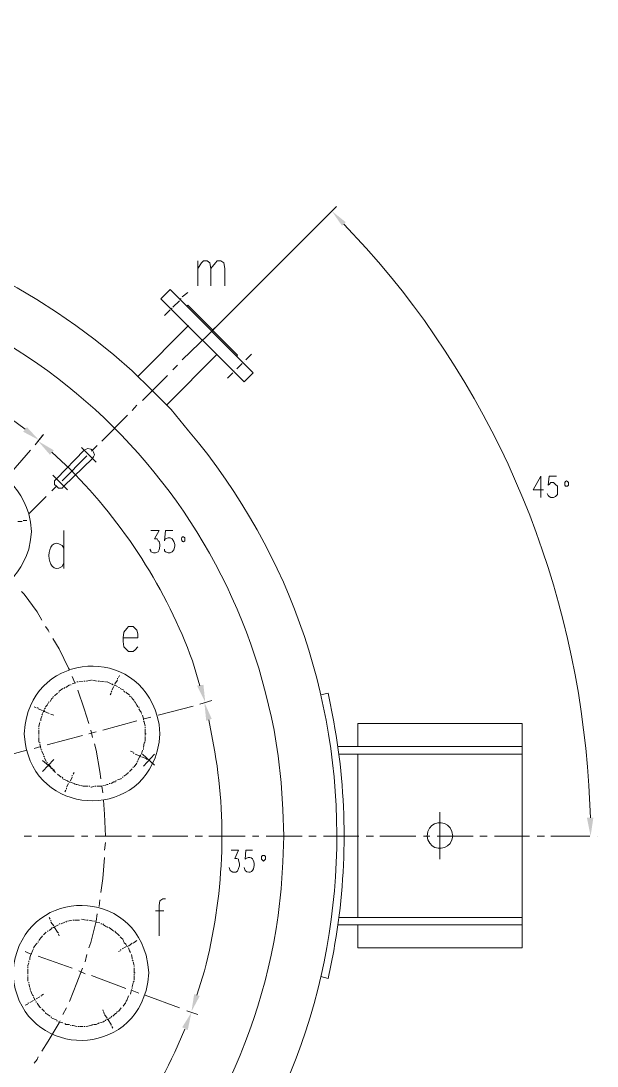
# Model space of a CAD drawing. Header units: millimetres. Extents: x 0 to 819, y 0 to 1152.
# Drawn here: x 334.9 to 447.1, y 373.1 to 576.9 of the extents above; entities that cross this region are included whole.
import ezdxf

# ---------------------------------------------------------------- set-up
doc = ezdxf.new("R2010")
doc.units = ezdxf.units.MM
doc.layers.add('1', color=7, linetype='Continuous')

msp = doc.modelspace()

# ---------------------------------------------------------------- hatches: boundary and pattern name
h = msp.add_hatch(color=0)
h.dxf.hatch_style = 2
h.paths.add_polyline_path([(397.44, 536.901732), (398.16, 537.621732), (395.46, 539.781732)])
h = msp.add_hatch(color=0)
h.dxf.hatch_style = 2
h.paths.add_polyline_path([(336.06, 497.661732), (335.34, 496.761732), (338.4, 495.141732)])
h = msp.add_hatch(color=0)
h.dxf.hatch_style = 2
h.paths.add_polyline_path([(340.56, 492.261732), (341.28, 493.161732), (338.22, 494.961732)])
h = msp.add_hatch(color=0)
h.dxf.hatch_style = 2
h.paths.add_polyline_path([(370.44, 447.441732), (369.18, 447.261732), (370.8, 444.021732)])
h = msp.add_hatch(color=0)
h.dxf.hatch_style = 2
h.paths.add_polyline_path([(370.98, 440.421732), (372.06, 440.781732), (370.62, 444.021732)])
h = msp.add_hatch(color=0)
h.dxf.hatch_style = 2
h.paths.add_polyline_path([(446.4, 421.521732), (445.14, 421.521732), (445.86, 417.921732)])
h = msp.add_hatch(color=0)
h.dxf.hatch_style = 2
h.paths.add_polyline_path([(369.72, 386.781732), (368.64, 387.141732), (368.1, 383.721732)])
h = msp.add_hatch(color=0)
h.dxf.hatch_style = 2
h.paths.add_polyline_path([(366.3, 380.661732), (367.38, 380.121732), (368.1, 383.541732)])

# ---------------------------------------------------------------- linework, layer by layer
at = {"layer": '1', "color": 0, "lineweight": 9}
for points in [[(371.34, 515.661732), (396.36, 540.681732)], [(369.36, 530.061732), (369.36, 525.201732)], [(369.36, 528.621732), (370.08, 529.701732), (370.44, 530.061732), (371.16, 530.061732), (371.7, 529.701732), (371.88, 528.621732), (371.88, 525.201732)], [(371.88, 528.621732), (372.78, 529.701732), (373.14, 530.061732), (373.86, 530.061732), (374.4, 529.701732), (374.58, 528.621732), (374.58, 525.201732)], [(366.3, 523.041732), (367.38, 523.941732)], [(364.5, 521.061732), (365.76, 522.321732)], [(365.94, 522.681732), (366.12, 522.681732)], [(374.22, 518.541732), (377.64, 521.961732)], [(362.88, 519.441732), (363.96, 520.521732)], [(364.14, 520.701732), (364.32, 520.881732)], [(372.24, 516.561732), (373.32, 517.641732)], [(366.3, 510.801732), (371.34, 515.661732)], [(378.72, 510.801732), (379.8, 511.881732)], [(364.5, 508.821732), (365.4, 509.721732)], [(376.92, 509.001732), (378, 510.081732)], [(378.36, 510.441732), (378.36, 510.441732)], [(358.56, 502.881732), (363.42, 507.741732)], [(375.12, 507.201732), (376.2, 508.281732)], [(376.56, 508.641732), (376.56, 508.641732)], [(356.58, 500.901732), (357.48, 501.981732)], [(350.64, 494.961732), (355.68, 500.001732)], [(337.68, 494.241732), (339.3, 496.221732)], [(337.68, 494.241732), (339.12, 496.041732)], [(332.1, 487.761732), (336.78, 493.161732)], [(346.68, 493.701732), (349.56, 490.821732)], [(348.66, 492.981732), (349.74, 494.061732)], [(342.9, 487.221732), (347.76, 492.081732)], [(341.1, 488.301732), (343.98, 485.421732)], [(436.14, 488.121732), (434.7, 485.421732), (436.68, 485.421732)], [(436.14, 488.121732), (436.14, 483.981732)], [(439.2, 488.121732), (437.76, 488.121732), (437.58, 486.321732), (437.76, 486.501732), (438.12, 486.861732), (438.66, 486.861732), (439.02, 486.501732), (439.38, 486.141732), (439.38, 485.601732), (439.38, 485.241732), (439.38, 484.521732), (439.02, 484.161732), (438.66, 483.981732), (438.12, 483.981732), (437.76, 484.161732), (437.58, 484.341732), (437.4, 484.701732)], [(441.54, 486.681732), (441.54, 486.861732), (441.36, 487.041732), (441.18, 487.221732), (441, 487.041732), (440.82, 486.861732), (440.82, 486.681732), (440.82, 486.321732), (441, 486.141732), (441.18, 486.141732), (441.36, 486.141732), (441.54, 486.321732), (441.54, 486.681732)], [(340.92, 485.241732), (341.82, 486.141732)], [(336.42, 480.741732), (339.84, 484.161732)], [(335.16, 479.301732), (334.26, 479.301732)], [(335.52, 479.481732), (335.34, 479.481732)], [(336.06, 479.481732), (335.52, 479.481732)], [(343.26, 477.501732), (343.26, 470.121732)], [(360.18, 477.501732), (361.8, 477.501732), (360.9, 475.881732), (361.44, 475.881732), (361.62, 475.521732), (361.8, 475.341732), (361.98, 474.801732), (361.98, 474.441732), (361.8, 473.721732), (361.62, 473.361732), (361.08, 473.181732), (360.72, 473.181732), (360.18, 473.361732), (360.18, 473.541732), (360, 473.901732)], [(364.5, 477.501732), (363.06, 477.501732), (362.88, 475.521732), (363.06, 475.881732), (363.6, 476.061732), (363.96, 476.061732), (364.32, 475.881732), (364.68, 475.341732), (364.86, 474.801732), (364.86, 474.441732), (364.68, 473.721732), (364.32, 473.361732), (363.96, 473.181732), (363.6, 473.181732), (363.06, 473.361732), (362.88, 473.541732), (362.88, 473.901732)], [(338.94, 460.041732), (338.04, 461.661732), (335.52, 465.081732), (334.98, 465.621732)], [(340.38, 457.701732), (340.2, 458.061732), (339.66, 458.781732)], [(354.78, 456.621732), (357.66, 456.621732), (357.66, 457.341732), (357.48, 458.061732), (357.12, 458.421732), (356.76, 458.781732), (355.86, 458.781732), (355.5, 458.421732), (354.96, 457.701732), (354.78, 456.621732), (354.78, 455.901732), (354.96, 454.821732), (355.5, 454.281732), (355.86, 453.921732), (356.76, 453.921732), (357.12, 454.281732), (357.66, 454.821732)], [(344.34, 450.321732), (344.16, 450.681732), (342.36, 454.461732), (341.1, 456.441732)], [(345.42, 447.801732), (344.88, 449.061732)], [(348.48, 448.341732), (347.58, 448.161732)], [(348.66, 448.341732), (348.48, 448.341732)], [(349.74, 448.161732), (348.84, 448.341732)], [(353.7, 448.341732), (353.16, 447.621732)], [(353.7, 448.701732), (353.7, 448.521732)], [(354.06, 449.241732), (353.88, 448.881732)], [(343.08, 446.721732), (342.36, 446.181732)], [(343.44, 446.901732), (343.26, 446.721732)], [(344.34, 447.441732), (343.62, 446.901732)], [(344.7, 447.441732), (344.52, 447.441732)], [(345.6, 447.801732), (344.88, 447.621732)], [(345.96, 447.981732), (345.78, 447.981732)], [(348.12, 439.881732), (347.22, 442.761732), (345.96, 446.361732)], [(347.04, 448.161732), (346.14, 447.981732)], [(347.4, 448.161732), (347.22, 448.161732)], [(350.1, 448.161732), (349.92, 448.161732)], [(351.18, 447.981732), (350.28, 448.161732)], [(351.54, 447.981732), (351.36, 447.981732)], [(352.44, 447.621732), (351.72, 447.981732)], [(352.8, 447.441732), (352.62, 447.621732)], [(352.98, 447.081732), (352.62, 446.361732)], [(353.7, 447.081732), (352.98, 447.441732), (352.98, 447.441732)], [(353.16, 447.441732), (353.16, 447.261732)], [(354.06, 446.901732), (353.88, 446.901732)], [(354.96, 446.361732), (354.24, 446.721732)], [(341.1, 444.921732), (340.92, 444.741732), (340.56, 444.201732)], [(341.28, 445.101732), (341.1, 445.101732)], [(342, 445.821732), (342, 445.821732), (341.46, 445.281732)], [(342.36, 446.001732), (342.18, 446.001732)], [(352.44, 445.821732), (352.26, 445.461732)], [(352.62, 446.181732), (352.44, 446.001732)], [(355.14, 446.001732), (354.96, 446.181732)], [(356.04, 445.461732), (355.5, 445.821732), (355.32, 446.001732)], [(356.22, 445.101732), (356.04, 445.281732)], [(356.94, 444.381732), (356.58, 444.741732), (356.4, 445.101732)], [(357.12, 444.021732), (356.94, 444.201732)], [(369.72, 443.661732), (372.06, 444.381732)], [(369.72, 443.661732), (372.06, 444.381732)], [(337.5, 443.121732), (337.86, 442.941732)], [(338.04, 442.941732), (338.22, 442.941732)], [(338.22, 442.761732), (339.12, 442.401732)], [(339.48, 442.581732), (339.3, 442.221732), (339.12, 441.861732)], [(339.3, 442.401732), (339.48, 442.221732)], [(339.66, 442.941732), (339.48, 442.761732)], [(339.48, 442.221732), (340.38, 441.861732)], [(340.2, 443.841732), (340.02, 443.481732), (339.66, 443.121732)], [(340.38, 444.021732), (340.2, 444.021732)], [(357.66, 443.121732), (357.48, 443.481732), (357.12, 444.021732)], [(357.84, 442.941732), (357.84, 443.121732)], [(358.38, 442.041732), (358.2, 442.221732), (357.84, 442.761732)], [(361.62, 441.501732), (368.46, 443.301732)], [(338.58, 440.241732), (338.58, 440.241732)], [(338.94, 441.321732), (338.76, 440.781732), (338.76, 440.421732)], [(339.12, 441.681732), (338.94, 441.501732)], [(340.56, 441.681732), (340.56, 441.681732)], [(340.74, 441.681732), (341.28, 441.501732)], [(350.82, 438.621732), (357.48, 440.421732)], [(358.38, 441.681732), (358.38, 441.861732)], [(358.74, 440.601732), (358.74, 440.781732), (358.56, 441.501732)], [(358.92, 440.241732), (358.74, 440.421732)], [(358.92, 440.781732), (360.18, 441.141732)], [(359.1, 439.341732), (359.1, 439.341732), (358.92, 440.241732)], [(338.58, 440.061732), (338.4, 439.341732), (338.4, 439.161732)], [(338.4, 438.981732), (338.4, 438.801732)], [(338.4, 438.621732), (338.4, 437.901732), (338.4, 437.721732)], [(348.12, 437.901732), (349.56, 438.261732)], [(348.84, 437.181732), (348.48, 438.621732)], [(359.1, 438.981732), (359.1, 439.161732)], [(359.1, 437.901732), (359.1, 438.801732)], [(338.4, 437.541732), (338.4, 437.361732)], [(338.4, 437.181732), (338.4, 436.461732), (338.4, 436.281732)], [(338.58, 436.281732), (338.58, 436.101732)], [(340.02, 435.741732), (346.86, 437.541732)], [(358.74, 435.201732), (358.92, 436.101732)], [(358.92, 436.281732), (359.1, 436.281732)], [(359.1, 437.901732), (359.28, 437.901732)], [(359.1, 437.541732), (359.1, 437.721732)], [(359.1, 436.461732), (359.1, 437.361732)], [(329.22, 432.861732), (336.06, 434.661732)], [(337.5, 435.021732), (338.76, 435.381732)], [(338.58, 435.921732), (338.76, 435.021732)], [(338.76, 434.841732), (338.94, 434.661732)], [(338.94, 434.481732), (339.3, 433.761732)], [(350.46, 429.081732), (350.28, 430.521732), (349.56, 434.661732), (349.2, 435.921732)], [(356.76, 434.301732), (356.22, 434.481732)], [(356.94, 434.121732), (356.76, 434.121732)], [(358.38, 433.941732), (358.56, 434.661732)], [(358.74, 434.841732), (358.74, 435.021732), (358.74, 435.021732)], [(339.3, 433.581732), (339.48, 433.401732)], [(339.48, 433.221732), (339.84, 432.501732)], [(340.02, 432.321732), (340.02, 432.141732)], [(356.94, 431.421732), (357.48, 432.141732)], [(358.02, 433.581732), (357.12, 433.941732)], [(357.48, 432.321732), (357.66, 432.501732)], [(357.66, 432.681732), (358.02, 433.401732)], [(358.2, 433.401732), (358.02, 433.581732)], [(358.2, 433.581732), (358.2, 433.581732), (358.2, 433.761732)], [(359.28, 433.041732), (358.38, 433.401732)], [(359.46, 432.861732), (359.28, 433.041732)], [(360, 432.681732), (359.64, 432.861732)], [(340.2, 431.961732), (340.74, 431.421732)], [(340.74, 431.241732), (340.92, 431.061732)], [(341.1, 430.881732), (341.64, 430.341732)], [(341.82, 430.161732), (341.82, 430.161732)], [(342, 429.981732), (342.72, 429.441732)], [(345.06, 429.981732), (345.24, 430.341732)], [(354.96, 429.621732), (355.5, 429.981732), (355.5, 430.161732)], [(355.68, 430.161732), (355.86, 430.341732)], [(356.04, 430.521732), (356.58, 431.061732)], [(356.76, 431.241732), (356.76, 431.421732)], [(342.9, 429.441732), (343.08, 429.261732)], [(343.08, 429.081732), (343.98, 428.721732)], [(343.8, 427.461732), (344.16, 428.181732)], [(343.98, 428.721732), (344.16, 428.541732)], [(344.34, 428.361732), (344.34, 428.541732)], [(344.34, 428.541732), (344.34, 428.541732), (345.24, 428.181732)], [(344.52, 428.721732), (344.88, 429.441732)], [(344.88, 429.621732), (344.88, 429.801732)], [(345.42, 428.181732), (345.42, 428.001732)], [(345.6, 428.001732), (345.78, 428.001732), (346.5, 427.821732)], [(351.18, 427.821732), (351.72, 428.001732), (351.9, 428.001732)], [(352.08, 428.181732), (352.26, 428.181732)], [(352.44, 428.181732), (352.98, 428.541732), (353.34, 428.541732)], [(353.34, 428.721732), (353.52, 428.721732)], [(353.7, 428.901732), (354.42, 429.081732), (354.42, 429.261732)], [(354.6, 429.441732), (354.78, 429.441732)], [(343.44, 426.561732), (343.62, 426.921732)], [(343.8, 427.101732), (343.8, 427.281732)], [(346.68, 427.821732), (346.86, 427.641732)], [(347.04, 427.641732), (347.22, 427.641732), (347.94, 427.641732)], [(348.12, 427.641732), (348.3, 427.641732)], [(348.48, 427.461732), (348.66, 427.461732), (349.2, 427.641732)], [(349.38, 427.641732), (349.56, 427.641732)], [(349.74, 427.641732), (350.64, 427.641732)], [(350.82, 426.381732), (350.82, 426.381732), (350.64, 427.641732)], [(350.82, 427.821732), (351, 427.821732)], [(351.36, 417.921732), (351.18, 422.241732), (351, 424.941732)], [(416.52, 422.601732), (416.52, 413.421732)], [(336.96, 417.921732), (335.52, 417.921732)], [(345.24, 417.921732), (338.22, 417.921732)], [(347.94, 417.921732), (346.68, 417.921732)], [(356.4, 417.921732), (349.38, 417.921732)], [(351.36, 417.921732), (351.36, 417.921732)], [(359.1, 417.921732), (357.66, 417.921732)], [(367.38, 417.921732), (360.54, 417.921732)], [(370.26, 417.921732), (368.82, 417.921732)], [(378.54, 417.921732), (371.52, 417.921732)], [(381.24, 417.921732), (379.98, 417.921732)], [(389.7, 417.921732), (382.68, 417.921732)], [(392.4, 417.921732), (390.96, 417.921732)], [(400.68, 417.921732), (393.84, 417.921732)], [(403.56, 417.921732), (402.12, 417.921732)], [(411.84, 417.921732), (404.82, 417.921732)], [(414.54, 417.921732), (413.28, 417.921732)], [(423, 417.921732), (415.98, 417.921732)], [(425.7, 417.921732), (424.26, 417.921732)], [(433.98, 417.921732), (427.14, 417.921732)], [(436.86, 417.921732), (435.42, 417.921732)], [(445.68, 417.921732), (438.12, 417.921732)], [(447.12, 417.921732), (447.12, 417.921732)], [(351.18, 415.221732), (351.36, 416.661732)], [(350.46, 406.941732), (350.82, 409.641732), (351.18, 413.781732), (351.18, 413.781732)], [(375.84, 415.221732), (377.28, 415.221732), (376.56, 413.601732), (376.92, 413.601732), (377.28, 413.421732), (377.28, 413.241732), (377.46, 412.521732), (377.46, 412.161732), (377.28, 411.621732), (377.1, 411.081732), (376.74, 410.901732), (376.2, 410.901732), (375.84, 411.081732), (375.66, 411.261732), (375.48, 411.801732)], [(382.5, 413.601732), (382.5, 413.961732), (382.32, 414.141732), (382.14, 414.141732), (381.96, 414.141732), (381.78, 413.961732), (381.78, 413.601732), (381.78, 413.421732), (381.96, 413.241732), (382.14, 413.061732), (382.32, 413.241732), (382.5, 413.421732), (382.5, 413.601732)], [(350.1, 404.241732), (350.28, 405.501732), (350.28, 405.501732)], [(363.06, 405.681732), (362.52, 405.681732), (361.98, 405.321732), (361.8, 404.421732), (361.8, 398.481732)], [(340.38, 402.081732), (340.56, 401.721732)], [(340.74, 401.541732), (340.74, 401.361732)], [(344.88, 401.541732), (343.98, 401.361732)], [(345.24, 401.541732), (345.06, 401.541732)], [(346.32, 401.541732), (345.42, 401.541732)], [(346.5, 401.721732), (346.5, 401.721732)], [(347.58, 401.541732), (346.68, 401.721732)], [(347.94, 401.541732), (347.76, 401.541732)], [(348.12, 396.141732), (348.48, 397.221732), (349.56, 401.361732), (349.74, 402.801732)], [(349.02, 401.361732), (348.12, 401.541732)], [(361.08, 403.341732), (362.7, 403.341732)], [(340.2, 399.381732), (340.02, 399.381732)], [(340.92, 400.101732), (340.92, 399.921732), (340.38, 399.561732)], [(340.74, 401.181732), (341.28, 400.461732)], [(341.28, 400.101732), (341.1, 400.101732)], [(341.28, 400.281732), (341.46, 400.101732)], [(342.18, 400.641732), (341.46, 400.281732)], [(341.46, 400.101732), (342, 399.201732)], [(342.54, 400.821732), (342.36, 400.821732)], [(343.44, 401.181732), (342.72, 400.821732)], [(343.8, 401.361732), (343.62, 401.181732)], [(349.38, 401.361732), (349.2, 401.361732)], [(350.28, 401.001732), (349.56, 401.181732)], [(350.64, 400.821732), (350.46, 400.821732)], [(351.54, 400.281732), (351, 400.641732), (350.82, 400.821732)], [(351.9, 400.101732), (351.72, 400.281732)], [(352.8, 399.561732), (352.08, 400.101732)], [(352.98, 399.381732), (352.8, 399.561732)], [(353.88, 398.661732), (353.34, 399.201732), (353.16, 399.381732)], [(338.22, 397.401732), (338.22, 397.221732)], [(338.94, 398.301732), (338.76, 398.121732), (338.4, 397.581732)], [(339.12, 398.481732), (338.94, 398.301732)], [(339.84, 399.201732), (339.84, 399.201732), (339.3, 398.661732)], [(342, 399.201732), (342.18, 399.021732)], [(342.18, 398.841732), (342.36, 398.481732)], [(354.06, 398.481732), (353.88, 398.661732)], [(354.78, 397.761732), (354.42, 398.121732), (354.24, 398.301732)], [(354.96, 397.401732), (354.78, 397.581732)], [(357.48, 397.581732), (356.94, 397.221732)], [(335.7, 395.421732), (336.96, 394.881732)], [(337.32, 395.961732), (337.14, 395.601732), (336.96, 395.061732)], [(337.5, 396.321732), (337.32, 396.141732)], [(338.04, 397.041732), (337.86, 396.861732), (337.5, 396.321732)], [(354.24, 395.601732), (353.88, 395.421732)], [(354.42, 395.781732), (354.24, 395.781732)], [(355.32, 396.321732), (354.6, 395.961732)], [(355.5, 396.501732), (355.32, 396.861732), (354.96, 397.221732)], [(355.68, 396.501732), (355.5, 396.321732)], [(355.68, 396.321732), (355.68, 396.321732)], [(356.58, 397.041732), (355.86, 396.501732)], [(356.22, 395.241732), (356.04, 395.601732), (355.86, 396.141732)], [(356.94, 397.221732), (356.76, 397.041732)], [(336.42, 393.261732), (336.24, 392.721732), (336.24, 392.541732)], [(336.42, 393.621732), (336.42, 393.441732)], [(336.78, 394.701732), (336.6, 394.161732), (336.6, 393.801732)], [(336.96, 395.061732), (336.78, 394.881732)], [(338.22, 394.521732), (344.88, 392.181732)], [(347.4, 393.441732), (347.76, 394.881732)], [(356.22, 395.061732), (356.22, 395.061732)], [(356.58, 393.981732), (356.58, 394.161732), (356.4, 394.881732)], [(356.76, 393.621732), (356.58, 393.801732)], [(356.94, 392.721732), (356.94, 392.721732), (356.76, 393.441732)], [(336.24, 392.361732), (336.24, 392.181732)], [(336.24, 392.001732), (336.24, 391.281732), (336.24, 391.101732)], [(344.34, 385.701732), (345.78, 389.301732), (346.86, 392.181732)], [(346.14, 391.641732), (347.4, 391.101732)], [(356.94, 392.361732), (356.94, 392.541732)], [(356.94, 391.281732), (356.94, 392.181732)], [(356.94, 391.281732), (357.12, 391.281732)], [(336.24, 390.921732), (336.24, 390.741732)], [(336.24, 390.561732), (336.24, 389.841732), (336.24, 389.661732)], [(336.42, 389.481732), (336.42, 389.301732)], [(348.66, 390.741732), (355.32, 388.221732)], [(356.58, 388.581732), (356.76, 389.301732)], [(356.76, 389.481732), (356.94, 389.661732)], [(356.94, 390.921732), (356.94, 391.101732)], [(356.94, 389.841732), (356.94, 390.741732)], [(336.42, 389.121732), (336.6, 388.401732)], [(336.6, 388.221732), (336.78, 388.041732)], [(336.78, 387.861732), (337.14, 386.961732)], [(356.22, 387.141732), (356.4, 388.041732)], [(356.58, 388.221732), (356.58, 388.401732)], [(356.58, 387.861732), (357.84, 387.321732)], [(335.7, 384.981732), (336.24, 385.161732)], [(336.24, 385.341732), (336.42, 385.341732)], [(336.6, 385.521732), (337.32, 385.881732)], [(337.14, 386.961732), (337.32, 386.781732)], [(337.32, 386.601732), (337.68, 385.881732)], [(337.5, 386.061732), (337.68, 386.061732)], [(337.86, 386.241732), (338.58, 386.601732)], [(337.86, 385.701732), (337.86, 385.701732), (337.86, 385.521732)], [(338.04, 385.341732), (338.58, 384.621732)], [(338.76, 386.781732), (338.94, 386.781732)], [(338.94, 386.961732), (339.3, 387.141732)], [(354.78, 384.801732), (355.32, 385.521732)], [(355.32, 385.701732), (355.5, 385.881732)], [(355.5, 385.881732), (355.86, 386.781732)], [(356.04, 386.961732), (356.04, 386.961732)], [(359.1, 386.961732), (365.76, 384.441732)], [(338.58, 384.621732), (338.76, 384.441732), (338.76, 384.441732)], [(338.94, 384.261732), (339.48, 383.721732)], [(339.66, 383.541732), (339.66, 383.361732)], [(339.84, 383.361732), (340.56, 382.821732)], [(343.08, 383.181732), (343.8, 384.441732)], [(351, 383.721732), (350.82, 384.081732)], [(351.18, 383.361732), (351, 383.541732)], [(351.72, 382.461732), (351.18, 383.181732)], [(352.8, 382.821732), (353.34, 383.361732), (353.52, 383.361732)], [(353.52, 383.541732), (353.7, 383.721732)], [(353.88, 383.721732), (354.42, 384.441732)], [(354.6, 384.621732), (354.6, 384.621732)], [(367.2, 383.901732), (369.36, 383.181732)], [(367.2, 383.901732), (369.36, 383.181732)], [(338.94, 375.981732), (340.2, 377.961732), (342.36, 381.561732), (342.54, 381.921732)], [(340.74, 382.641732), (340.92, 382.641732)], [(340.92, 382.461732), (341.82, 382.101732)], [(341.82, 381.921732), (342, 381.921732)], [(342.18, 381.741732), (343.08, 381.561732)], [(343.26, 381.381732), (343.26, 381.381732)], [(343.44, 381.381732), (343.62, 381.201732), (344.34, 381.201732)], [(348.66, 381.021732), (348.84, 381.201732)], [(349.02, 381.201732), (349.56, 381.201732), (349.92, 381.381732)], [(349.92, 381.381732), (350.1, 381.561732)], [(350.28, 381.561732), (351, 381.741732), (351.18, 381.921732)], [(351.36, 381.921732), (351.36, 382.101732)], [(351.54, 382.101732), (352.26, 382.461732), (352.26, 382.641732)], [(351.9, 382.101732), (351.72, 382.281732)], [(352.44, 381.201732), (351.9, 382.101732)], [(352.44, 382.641732), (352.62, 382.821732)], [(352.44, 381.021732), (352.44, 381.201732)], [(344.52, 381.021732), (344.7, 381.021732)], [(344.88, 381.021732), (345.06, 381.021732), (345.78, 380.841732)], [(345.96, 380.841732), (346.14, 380.841732)], [(346.32, 380.841732), (346.5, 380.841732), (347.04, 380.841732)], [(347.22, 380.841732), (347.4, 380.841732)], [(347.58, 380.841732), (348.48, 381.021732)], [(352.8, 380.481732), (352.62, 380.841732)], [(337.5, 373.641732), (338.04, 374.361732), (338.22, 374.901732)]]:
    msp.add_lwpolyline(points, dxfattribs=at)
at = {"layer": '1', "color": 0, "lineweight": 18}
for points in [[(363.96, 524.481732), (362.16, 522.681732), (378.36, 506.481732)], [(380.16, 508.281732), (363.96, 524.481732)], [(367.2, 521.241732), (367.38, 521.421732), (377.1, 511.701732)], [(357.66, 507.561732), (367.56, 517.461732)], [(363.24, 501.981732), (373.14, 511.881732)], [(376.92, 511.521732), (377.1, 511.701732)], [(378.36, 506.481732), (380.16, 508.281732)], [(341.82, 487.581732), (347.22, 493.161732)], [(348.84, 491.541732), (349.02, 491.901732), (349.2, 492.261732), (349.02, 492.801732), (348.84, 493.161732), (348.48, 493.341732), (347.94, 493.521732), (347.58, 493.341732), (347.22, 493.161732)], [(343.26, 486.141732), (348.84, 491.541732)], [(341.82, 487.581732), (341.46, 487.221732), (341.46, 486.861732), (341.46, 486.501732), (341.82, 486.141732), (342.18, 485.781732), (342.54, 485.781732), (342.9, 485.781732), (343.26, 486.141732)], [(393.3, 445.461732), (394.74, 445.821732)], [(432.54, 439.881732), (400.5, 439.881732), (400.5, 435.381732)], [(432.54, 439.881732), (432.54, 396.141732)], [(432.54, 435.381732), (396.54, 435.381732)], [(339.12, 430.521732), (341.28, 432.861732)], [(339.12, 432.681732), (341.46, 430.701732)], [(358.56, 433.941732), (360.9, 431.781732)], [(360.9, 433.941732), (358.74, 431.601732)], [(432.54, 433.941732), (396.72, 433.941732)], [(400.5, 433.941732), (400.5, 402.081732)], [(432.54, 402.081732), (396.72, 402.081732)], [(432.54, 400.641732), (396.54, 400.641732)], [(400.5, 396.141732), (400.5, 400.641732)], [(432.54, 396.141732), (400.5, 396.141732)], [(393.3, 390.561732), (394.74, 390.201732)]]:
    msp.add_lwpolyline(points, dxfattribs=at)
for points, knots in [([(364.14, 501.081732), (364.14, 501.081732), (360.36, 504.861732), (360.36, 504.861732), (360.36, 504.861732), (356.58, 508.641732), (356.58, 508.641732), (280.44, 576.861732), (161.1, 530.421732), (151.38, 428.721732), (151.38, 428.721732), (151.02, 423.321732), (151.02, 423.321732), (151.02, 423.321732), (150.84, 418.101732), (150.84, 418.101732), (151.92, 315.861732), (266.76, 259.161732), (348.48, 320.721732), (348.48, 320.721732), (352.62, 323.961732), (352.62, 323.961732), (352.62, 323.961732), (356.58, 327.561732), (356.58, 327.561732)], [0, 0, 0, 0, 1, 1, 1, 2, 2, 2, 3, 3, 3, 4, 4, 4, 5, 5, 5, 6, 6, 6, 7, 7, 7, 8, 8, 8, 8]), ([(386.1, 417.921732), (386.1, 417.921732), (385.92, 423.141732), (385.92, 423.141732), (385.92, 423.141732), (385.56, 428.361732), (385.56, 428.361732), (385.56, 428.361732), (385.02, 433.581732), (385.02, 433.581732), (377.28, 487.221732), (333, 527.721732), (278.82, 530.241732), (278.82, 530.241732), (273.6, 530.421732), (273.6, 530.421732), (273.6, 530.421732), (268.38, 530.241732), (268.38, 530.241732), (212.22, 527.541732), (167.04, 484.341732), (161.82, 428.361732), (161.82, 428.361732), (161.46, 423.141732), (161.46, 423.141732), (161.46, 423.141732), (161.28, 417.921732), (161.28, 417.921732), (161.28, 417.921732), (161.46, 412.881732), (161.46, 412.881732), (161.46, 412.881732), (161.82, 407.661732), (161.82, 407.661732), (166.86, 353.841732), (209.34, 311.181732), (263.34, 306.141732), (263.34, 306.141732), (268.38, 305.781732), (268.38, 305.781732), (268.38, 305.781732), (273.6, 305.601732), (273.6, 305.601732), (329.76, 305.781732), (377.1, 347.001732), (385.02, 402.441732), (385.02, 402.441732), (385.56, 407.661732), (385.56, 407.661732), (385.56, 407.661732), (385.92, 412.881732), (385.92, 412.881732), (385.92, 412.881732), (386.1, 417.921732), (386.1, 417.921732)], [0, 0, 0, 0, 1, 1, 1, 2, 2, 2, 3, 3, 3, 4, 4, 4, 5, 5, 5, 6, 6, 6, 7, 7, 7, 8, 8, 8, 9, 9, 9, 10, 10, 10, 11, 11, 11, 12, 12, 12, 13, 13, 13, 14, 14, 14, 15, 15, 15, 16, 16, 16, 17, 17, 17, 18, 18, 18, 18]), ([(356.58, 327.561732), (356.58, 327.561732), (360.54, 331.341732), (360.54, 331.341732), (405.54, 376.521732), (408.6, 448.161732), (367.56, 496.941732), (367.56, 496.941732), (364.14, 501.081732), (364.14, 501.081732)], [0, 0, 0, 0, 1, 1, 1, 2, 2, 2, 3, 3, 3, 3]), ([(336.96, 477.321732), (336.96, 477.321732), (336.78, 479.121732), (336.78, 479.121732), (336.78, 479.121732), (336.42, 480.741732), (336.42, 480.741732), (332.28, 494.601732), (312.84, 493.341732), (310.68, 479.121732), (310.68, 479.121732), (310.5, 477.321732), (310.5, 477.321732), (310.5, 477.321732), (310.68, 475.701732), (310.68, 475.701732), (312.84, 461.481732), (332.28, 460.221732), (336.42, 473.901732), (336.42, 473.901732), (336.78, 475.701732), (336.78, 475.701732), (336.78, 475.701732), (336.96, 477.321732), (336.96, 477.321732)], [0, 0, 0, 0, 1, 1, 1, 2, 2, 2, 3, 3, 3, 4, 4, 4, 5, 5, 5, 6, 6, 6, 7, 7, 7, 8, 8, 8, 8]), ([(361.98, 437.901732), (361.98, 437.901732), (361.8, 439.701732), (361.8, 439.701732), (361.8, 439.701732), (361.44, 441.321732), (361.44, 441.321732), (357.48, 455.181732), (337.86, 453.921732), (335.7, 439.701732), (335.7, 439.701732), (335.52, 437.901732), (335.52, 437.901732), (335.52, 437.901732), (335.7, 436.281732), (335.7, 436.281732), (337.68, 422.061732), (357.48, 420.621732), (361.44, 434.481732), (361.44, 434.481732), (361.8, 436.281732), (361.8, 436.281732), (361.8, 436.281732), (361.98, 437.901732), (361.98, 437.901732)], [0, 0, 0, 0, 1, 1, 1, 2, 2, 2, 3, 3, 3, 4, 4, 4, 5, 5, 5, 6, 6, 6, 7, 7, 7, 8, 8, 8, 8]), ([(394.74, 390.201732), (394.74, 390.201732), (395.82, 395.601732), (395.82, 395.601732), (398.52, 410.181732), (398.52, 425.841732), (395.82, 440.241732), (395.82, 440.241732), (394.74, 445.821732), (394.74, 445.821732)], [0, 0, 0, 0, 1, 1, 1, 2, 2, 2, 3, 3, 3, 3]), ([(419.04, 417.921732), (419.04, 417.921732), (418.86, 418.821732), (418.86, 418.821732), (418.86, 418.821732), (418.5, 419.541732), (418.5, 419.541732), (417.24, 421.161732), (414.72, 420.801732), (414.18, 418.821732), (414.18, 418.821732), (414, 417.921732), (414, 417.921732), (414, 417.921732), (414.18, 417.201732), (414.18, 417.201732), (414.9, 415.221732), (417.24, 415.041732), (418.5, 416.481732), (418.5, 416.481732), (418.86, 417.201732), (418.86, 417.201732), (418.86, 417.201732), (419.04, 417.921732), (419.04, 417.921732)], [0, 0, 0, 0, 1, 1, 1, 2, 2, 2, 3, 3, 3, 4, 4, 4, 5, 5, 5, 6, 6, 6, 7, 7, 7, 8, 8, 8, 8]), ([(359.82, 391.281732), (359.82, 391.281732), (359.64, 392.901732), (359.64, 392.901732), (359.64, 392.901732), (359.28, 394.701732), (359.28, 394.701732), (355.32, 408.561732), (335.7, 407.301732), (333.54, 392.901732), (333.54, 392.901732), (333.36, 391.281732), (333.36, 391.281732), (333.36, 391.281732), (333.54, 389.481732), (333.54, 389.481732), (335.7, 375.261732), (355.32, 374.001732), (359.28, 387.861732), (359.28, 387.861732), (359.64, 389.481732), (359.64, 389.481732), (359.64, 389.481732), (359.82, 391.281732), (359.82, 391.281732)], [0, 0, 0, 0, 1, 1, 1, 2, 2, 2, 3, 3, 3, 4, 4, 4, 5, 5, 5, 6, 6, 6, 7, 7, 7, 8, 8, 8, 8])]:
    msp.add_open_spline(points, degree=3, knots=knots, dxfattribs=at)
at = {"layer": '1', "color": 0, "lineweight": 9}
for points, knots in [([(445.86, 421.521732), (445.86, 421.521732), (445.5, 427.821732), (445.5, 427.821732), (443.16, 466.521732), (428.04, 503.601732), (402.12, 532.581732), (402.12, 532.581732), (397.8, 537.261732), (397.8, 537.261732)], [0, 0, 0, 0, 1, 1, 1, 2, 2, 2, 3, 3, 3, 3]), ([(335.7, 497.301732), (335.7, 497.301732), (331.74, 500.181732), (331.74, 500.181732), (319.32, 509.001732), (305.64, 514.581732), (290.7, 517.101732), (290.7, 517.101732), (285.84, 517.821732), (285.84, 517.821732)], [0, 0, 0, 0, 1, 1, 1, 2, 2, 2, 3, 3, 3, 3]), ([(369.72, 447.261732), (369.72, 447.261732), (368.28, 452.121732), (368.28, 452.121732), (363.42, 465.801732), (354.78, 479.121732), (344.52, 489.381732), (344.52, 489.381732), (340.92, 492.801732), (340.92, 492.801732)], [0, 0, 0, 0, 1, 1, 1, 2, 2, 2, 3, 3, 3, 3]), ([(343.26, 474.081732), (343.26, 474.081732), (342.9, 474.621732), (342.9, 474.621732), (339.48, 476.961732), (339.48, 468.321732), (342.9, 470.481732), (342.9, 470.481732), (343.26, 471.201732), (343.26, 471.201732)], [0, 0, 0, 0, 1, 1, 1, 2, 2, 2, 3, 3, 3, 3]), ([(366.84, 475.881732), (366.84, 475.881732), (366.84, 476.061732), (366.84, 476.061732), (365.94, 477.141732), (365.94, 474.621732), (366.84, 475.521732), (366.84, 475.521732), (366.84, 475.881732), (366.84, 475.881732)], [0, 0, 0, 0, 1, 1, 1, 2, 2, 2, 3, 3, 3, 3]), ([(369.18, 386.961732), (369.18, 386.961732), (370.62, 391.641732), (370.62, 391.641732), (374.4, 406.041732), (375.12, 421.161732), (372.42, 435.741732), (372.42, 435.741732), (371.52, 440.601732), (371.52, 440.601732)], [0, 0, 0, 0, 1, 1, 1, 2, 2, 2, 3, 3, 3, 3]), ([(379.98, 415.221732), (379.98, 415.221732), (378.72, 415.221732), (378.72, 415.221732), (378.72, 415.221732), (378.54, 413.421732), (378.54, 413.421732), (378.54, 413.421732), (378.72, 413.601732), (378.72, 413.601732), (381.06, 414.861732), (380.7, 409.461732), (378.54, 411.261732), (378.54, 411.261732), (378.36, 411.801732), (378.36, 411.801732)], [0, 0, 0, 0, 1, 1, 1, 2, 2, 2, 3, 3, 3, 4, 4, 4, 5, 5, 5, 5]), ([(334.08, 337.641732), (334.08, 337.641732), (338.04, 340.701732), (338.04, 340.701732), (349.74, 350.601732), (358.38, 362.121732), (364.86, 375.801732), (364.86, 375.801732), (366.84, 380.301732), (366.84, 380.301732)], [0, 0, 0, 0, 1, 1, 1, 2, 2, 2, 3, 3, 3, 3])]:
    msp.add_open_spline(points, degree=3, knots=knots, dxfattribs=at)

doc.saveas('drawing.dxf')
